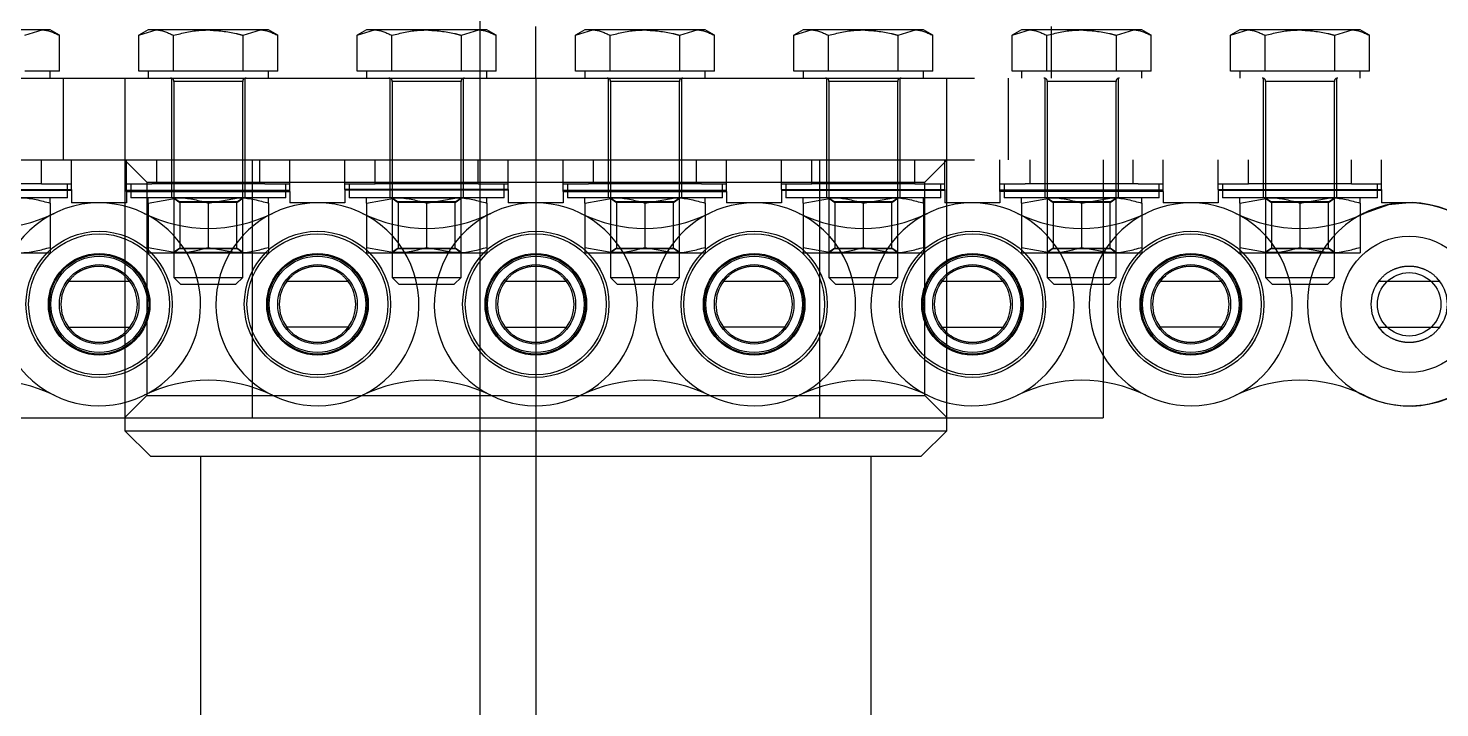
# Model space of a CAD drawing. Header units: metres. Extents: x 0 to 21025, y 0 to 14850.
# Drawn here: x 6207.6 to 6289.7, y 13232 to 13271.6 of the extents above; entities that cross this region are included whole.
import ezdxf

# ---------------------------------------------------------------- set-up
doc = ezdxf.new("R2010")
doc.units = ezdxf.units.M
doc.header["$LTSCALE"] = 25
doc.linetypes.add('CENTER2', pattern=[28.575, 19.05, -3.175, 3.175, -3.175])
doc.linetypes.add('HIDDEN2', pattern=[4.7625, 3.175, -1.5875])
doc.layers.add('SC1', color=7, linetype='CENTER2')
doc.layers.add('ST1', color=7, linetype='HIDDEN2')

msp = doc.modelspace()

# ---------------------------------------------------------------- linework, layer by layer
at = {"layer": 'SC1'}
msp.add_line((6233.892, 13167.984), (6233.892, 13489.484), dxfattribs=at)
at = {"layer": 'ST1'}
for p, q in [((6208.41, 13271.484), (6205.379, 13271.484)), ((6207.4, 13271.171), (6208.41, 13271.484)), ((6208.879, 13271.484), (6208.41, 13271.484)), ((6209.421, 13271.171), (6208.879, 13271.484)), ((6214.038, 13271.171), (6215.048, 13271.484)), ((6214.579, 13271.484), (6214.038, 13271.171)), ((6215.048, 13271.484), (6214.579, 13271.484)), ((6218.079, 13271.484), (6215.048, 13271.484)), ((6221.11, 13271.484), (6218.079, 13271.484)), ((6220.1, 13271.171), (6221.11, 13271.484)), ((6221.579, 13271.484), (6221.11, 13271.484)), ((6222.121, 13271.171), (6221.579, 13271.484)), ((6226.738, 13271.171), (6227.748, 13271.484)), ((6227.279, 13271.484), (6226.738, 13271.171)), ((6227.748, 13271.484), (6227.279, 13271.484)), ((6230.779, 13271.484), (6227.748, 13271.484)), ((6233.81, 13271.484), (6230.779, 13271.484)), ((6232.8, 13271.171), (6233.81, 13271.484)), ((6234.279, 13271.484), (6233.81, 13271.484)), ((6234.821, 13271.171), (6234.279, 13271.484)), ((6237.129, 13268.684), (6237.129, 13271.684)), ((6239.438, 13271.171), (6240.448, 13271.484)), ((6239.979, 13271.484), (6239.438, 13271.171)), ((6240.448, 13271.484), (6239.979, 13271.484)), ((6243.479, 13271.484), (6240.448, 13271.484)), ((6246.51, 13271.484), (6243.479, 13271.484)), ((6245.5, 13271.171), (6246.51, 13271.484)), ((6246.979, 13271.484), (6246.51, 13271.484)), ((6247.521, 13271.171), (6246.979, 13271.484)), ((6252.138, 13271.171), (6253.148, 13271.484)), ((6252.679, 13271.484), (6252.138, 13271.171)), ((6253.148, 13271.484), (6252.679, 13271.484)), ((6256.179, 13271.484), (6253.148, 13271.484)), ((6259.21, 13271.484), (6256.179, 13271.484)), ((6258.2, 13271.171), (6259.21, 13271.484)), ((6259.679, 13271.484), (6259.21, 13271.484)), ((6260.221, 13271.171), (6259.679, 13271.484)), ((6264.838, 13271.171), (6265.848, 13271.484)), ((6265.379, 13271.484), (6264.838, 13271.171)), ((6265.848, 13271.484), (6265.379, 13271.484)), ((6268.879, 13271.484), (6265.848, 13271.484)), ((6267.129, 13268.684), (6267.129, 13271.684)), ((6271.91, 13271.484), (6268.879, 13271.484)), ((6270.9, 13271.171), (6271.91, 13271.484)), ((6272.379, 13271.484), (6271.91, 13271.484)), ((6272.921, 13271.171), (6272.379, 13271.484)), ((6277.538, 13271.171), (6278.548, 13271.484)), ((6278.079, 13271.484), (6277.538, 13271.171)), ((6278.548, 13271.484), (6278.079, 13271.484)), ((6281.579, 13271.484), (6278.548, 13271.484)), ((6284.61, 13271.484), (6281.579, 13271.484)), ((6283.6, 13271.171), (6284.61, 13271.484)), ((6285.079, 13271.484), (6284.61, 13271.484)), ((6285.621, 13271.171), (6285.079, 13271.484)), ((6209.421, 13269.084), (6209.421, 13271.171)), ((6214.038, 13269.084), (6214.038, 13271.171)), ((6216.058, 13269.084), (6216.058, 13271.171)), ((6220.1, 13269.084), (6220.1, 13271.171)), ((6222.121, 13269.084), (6222.121, 13271.171)), ((6226.738, 13269.084), (6226.738, 13271.171)), ((6228.758, 13269.084), (6228.758, 13271.171)), ((6232.8, 13269.084), (6232.8, 13271.171)), ((6234.821, 13269.084), (6234.821, 13271.171)), ((6239.438, 13269.084), (6239.438, 13271.171)), ((6241.458, 13269.084), (6241.458, 13271.171)), ((6245.5, 13269.084), (6245.5, 13271.171)), ((6247.521, 13269.084), (6247.521, 13271.171)), ((6252.138, 13269.084), (6252.138, 13271.171)), ((6254.158, 13269.084), (6254.158, 13271.171)), ((6258.2, 13269.084), (6258.2, 13271.171)), ((6260.221, 13269.084), (6260.221, 13271.171)), ((6264.838, 13269.084), (6264.838, 13271.171)), ((6266.858, 13269.084), (6266.858, 13271.171)), ((6270.9, 13269.084), (6270.9, 13271.171)), ((6272.921, 13269.084), (6272.921, 13271.171)), ((6277.538, 13269.084), (6277.538, 13271.171)), ((6279.558, 13269.084), (6279.558, 13271.171)), ((6283.6, 13269.084), (6283.6, 13271.171)), ((6285.621, 13269.084), (6285.621, 13271.171)), ((6208.41, 13269.084), (6207.4, 13269.084)), ((6209.421, 13269.084), (6208.41, 13269.084)), ((6208.879, 13268.684), (6208.879, 13269.084)), ((6215.048, 13269.084), (6214.038, 13269.084)), ((6214.579, 13269.084), (6214.579, 13268.684)), ((6216.058, 13269.084), (6215.048, 13269.084)), ((6218.079, 13269.084), (6216.058, 13269.084)), ((6220.1, 13269.084), (6218.079, 13269.084)), ((6221.11, 13269.084), (6220.1, 13269.084)), ((6222.121, 13269.084), (6221.11, 13269.084)), ((6221.579, 13268.684), (6221.579, 13269.084)), ((6227.748, 13269.084), (6226.738, 13269.084)), ((6227.279, 13269.084), (6227.279, 13268.684)), ((6228.758, 13269.084), (6227.748, 13269.084)), ((6230.779, 13269.084), (6228.758, 13269.084)), ((6232.8, 13269.084), (6230.779, 13269.084)), ((6233.81, 13269.084), (6232.8, 13269.084)), ((6234.821, 13269.084), (6233.81, 13269.084)), ((6234.279, 13268.684), (6234.279, 13269.084)), ((6240.448, 13269.084), (6239.438, 13269.084)), ((6239.979, 13269.084), (6239.979, 13268.684)), ((6241.458, 13269.084), (6240.448, 13269.084)), ((6243.479, 13269.084), (6241.458, 13269.084)), ((6245.5, 13269.084), (6243.479, 13269.084)), ((6246.51, 13269.084), (6245.5, 13269.084)), ((6247.521, 13269.084), (6246.51, 13269.084)), ((6246.979, 13268.684), (6246.979, 13269.084)), ((6253.148, 13269.084), (6252.138, 13269.084)), ((6252.679, 13269.084), (6252.679, 13268.684)), ((6254.158, 13269.084), (6253.148, 13269.084)), ((6256.179, 13269.084), (6254.158, 13269.084)), ((6258.2, 13269.084), (6256.179, 13269.084)), ((6259.21, 13269.084), (6258.2, 13269.084)), ((6260.221, 13269.084), (6259.21, 13269.084)), ((6259.679, 13268.684), (6259.679, 13269.084)), ((6265.848, 13269.084), (6264.838, 13269.084)), ((6265.379, 13269.084), (6265.379, 13268.684)), ((6266.858, 13269.084), (6265.848, 13269.084)), ((6268.879, 13269.084), (6266.858, 13269.084)), ((6270.9, 13269.084), (6268.879, 13269.084)), ((6271.91, 13269.084), (6270.9, 13269.084)), ((6272.921, 13269.084), (6271.91, 13269.084)), ((6272.379, 13268.684), (6272.379, 13269.084)), ((6278.548, 13269.084), (6277.538, 13269.084)), ((6278.079, 13269.084), (6278.079, 13268.684)), ((6279.558, 13269.084), (6278.548, 13269.084)), ((6281.579, 13269.084), (6279.558, 13269.084)), ((6283.6, 13269.084), (6281.579, 13269.084)), ((6284.61, 13269.084), (6283.6, 13269.084)), ((6285.621, 13269.084), (6284.61, 13269.084)), ((6285.079, 13268.684), (6285.079, 13269.084)), ((6183.269, 13268.684), (6290.989, 13268.684)), ((6209.629, 13268.684), (6209.629, 13263.921)), ((6213.228, 13268.684), (6213.228, 13248.163)), ((6215.929, 13268.684), (6215.929, 13263.921)), ((6220.079, 13268.484), (6216.079, 13268.484)), ((6216.079, 13268.484), (6216.079, 13257.074)), ((6220.079, 13257.074), (6220.079, 13268.484)), ((6220.229, 13263.921), (6220.229, 13268.684)), ((6228.629, 13268.684), (6228.629, 13263.921)), ((6232.779, 13268.484), (6228.779, 13268.484)), ((6228.779, 13268.484), (6228.779, 13257.074)), ((6232.779, 13257.074), (6232.779, 13268.484)), ((6232.929, 13263.921), (6232.929, 13268.684)), ((6237.129, 13268.684), (6237.129, 13248.163)), ((6241.329, 13268.684), (6241.329, 13263.921)), ((6245.479, 13268.484), (6241.479, 13268.484)), ((6241.479, 13268.484), (6241.479, 13257.074)), ((6245.479, 13257.074), (6245.479, 13268.484)), ((6245.629, 13263.921), (6245.629, 13268.684)), ((6254.029, 13268.684), (6254.029, 13263.921)), ((6258.179, 13268.484), (6254.179, 13268.484)), ((6254.179, 13268.484), (6254.179, 13257.074)), ((6258.179, 13257.074), (6258.179, 13268.484)), ((6258.329, 13263.921), (6258.329, 13268.684)), ((6261.031, 13248.163), (6261.031, 13268.684)), ((6264.629, 13263.921), (6264.629, 13268.684)), ((6266.729, 13268.684), (6266.729, 13263.921)), ((6270.879, 13268.484), (6266.879, 13268.484)), ((6266.879, 13268.484), (6266.879, 13257.074)), ((6270.879, 13257.074), (6270.879, 13268.484)), ((6271.029, 13263.921), (6271.029, 13268.684)), ((6279.429, 13268.684), (6279.429, 13263.921)), ((6283.579, 13268.484), (6279.579, 13268.484)), ((6279.579, 13268.484), (6279.579, 13257.074)), ((6283.579, 13257.074), (6283.579, 13268.484)), ((6283.729, 13263.921), (6283.729, 13268.684)), ((6183.269, 13263.921), (6290.989, 13263.921)), ((6208.379, 13262.521), (6208.379, 13263.921)), ((6210.129, 13262.521), (6210.129, 13263.921)), ((6213.203, 13263.921), (6214.504, 13262.62)), ((6213.329, 13262.521), (6213.329, 13263.921)), ((6215.079, 13262.521), (6215.079, 13263.921)), ((6215.929, 13263.921), (6215.929, 13262.521)), ((6220.229, 13262.521), (6220.229, 13263.921)), ((6220.631, 13263.921), (6220.631, 13248.921)), ((6221.079, 13262.521), (6221.079, 13263.921)), ((6222.829, 13262.521), (6222.829, 13263.921)), ((6226.029, 13262.521), (6226.029, 13263.921)), ((6227.779, 13262.521), (6227.779, 13263.921)), ((6228.629, 13263.921), (6228.629, 13262.521)), ((6232.929, 13262.521), (6232.929, 13263.921)), ((6233.779, 13262.521), (6233.779, 13263.921)), ((6235.529, 13262.521), (6235.529, 13263.921)), ((6238.729, 13262.521), (6238.729, 13263.921)), ((6240.479, 13262.521), (6240.479, 13263.921)), ((6241.329, 13263.921), (6241.329, 13262.521)), ((6245.629, 13262.521), (6245.629, 13263.921)), ((6246.479, 13262.521), (6246.479, 13263.921)), ((6248.229, 13262.521), (6248.229, 13263.921)), ((6251.429, 13262.521), (6251.429, 13263.921)), ((6253.179, 13262.521), (6253.179, 13263.921)), ((6253.627, 13263.921), (6253.627, 13248.921)), ((6254.029, 13263.921), (6254.029, 13262.521)), ((6258.329, 13262.521), (6258.329, 13263.921)), ((6259.179, 13262.521), (6259.179, 13263.921)), ((6259.754, 13262.62), (6261.056, 13263.921)), ((6260.929, 13262.521), (6260.929, 13263.921)), ((6264.129, 13262.521), (6264.129, 13263.921)), ((6265.879, 13262.521), (6265.879, 13263.921)), ((6266.729, 13263.921), (6266.729, 13262.521)), ((6270.125, 13263.921), (6270.125, 13248.921)), ((6271.029, 13262.521), (6271.029, 13263.921)), ((6271.879, 13262.521), (6271.879, 13263.921)), ((6273.629, 13262.521), (6273.629, 13263.921)), ((6276.829, 13262.521), (6276.829, 13263.921)), ((6278.579, 13262.521), (6278.579, 13263.921)), ((6279.429, 13263.921), (6279.429, 13262.521)), ((6283.729, 13262.521), (6283.729, 13263.921)), ((6284.579, 13262.521), (6284.579, 13263.921)), ((6286.329, 13262.521), (6286.329, 13263.921)), ((6208.379, 13262.521), (6202.379, 13262.521)), ((6208.379, 13262.521), (6210.129, 13262.521)), ((6209.879, 13261.721), (6209.879, 13262.521)), ((6210.129, 13262.209), (6210.129, 13262.521)), ((6213.329, 13262.521), (6214.795, 13262.521)), ((6213.329, 13262.084), (6213.329, 13262.521)), ((6213.579, 13262.521), (6213.579, 13261.721)), ((6214.504, 13262.62), (6259.754, 13262.62)), ((6214.504, 13262.62), (6214.504, 13250.223)), ((6221.363, 13262.521), (6214.795, 13262.521)), ((6215.929, 13262.521), (6215.929, 13261.721)), ((6220.229, 13261.721), (6220.229, 13262.521)), ((6221.363, 13262.521), (6222.829, 13262.521)), ((6222.579, 13261.721), (6222.579, 13262.521)), ((6222.829, 13262.084), (6222.829, 13262.521)), ((6226.029, 13262.521), (6227.779, 13262.521)), ((6226.029, 13262.209), (6226.029, 13262.521)), ((6226.279, 13262.521), (6226.279, 13261.721)), ((6233.779, 13262.521), (6227.779, 13262.521)), ((6228.629, 13262.521), (6228.629, 13261.721)), ((6232.929, 13261.721), (6232.929, 13262.521)), ((6233.779, 13262.521), (6235.529, 13262.521)), ((6235.279, 13261.721), (6235.279, 13262.521)), ((6235.529, 13262.209), (6235.529, 13262.521)), ((6238.729, 13262.521), (6240.195, 13262.521)), ((6238.729, 13262.084), (6238.729, 13262.521)), ((6238.979, 13262.521), (6238.979, 13261.721)), ((6246.763, 13262.521), (6240.195, 13262.521)), ((6241.329, 13262.521), (6241.329, 13261.721)), ((6245.629, 13261.721), (6245.629, 13262.521)), ((6246.763, 13262.521), (6248.229, 13262.521)), ((6247.979, 13261.721), (6247.979, 13262.521)), ((6248.229, 13262.084), (6248.229, 13262.521)), ((6251.429, 13262.521), (6253.179, 13262.521)), ((6251.429, 13262.209), (6251.429, 13262.521)), ((6251.679, 13262.521), (6251.679, 13261.721)), ((6259.179, 13262.521), (6253.179, 13262.521)), ((6254.029, 13262.521), (6254.029, 13261.721)), ((6258.329, 13261.721), (6258.329, 13262.521)), ((6259.179, 13262.521), (6260.929, 13262.521)), ((6259.754, 13250.223), (6259.754, 13262.62)), ((6260.679, 13261.721), (6260.679, 13262.521)), ((6260.929, 13262.209), (6260.929, 13262.521)), ((6264.129, 13262.521), (6265.595, 13262.521)), ((6264.129, 13262.084), (6264.129, 13262.521)), ((6264.379, 13262.521), (6264.379, 13261.721)), ((6272.163, 13262.521), (6265.595, 13262.521)), ((6266.729, 13262.521), (6266.729, 13261.721)), ((6271.029, 13261.721), (6271.029, 13262.521)), ((6272.163, 13262.521), (6273.629, 13262.521)), ((6273.379, 13261.721), (6273.379, 13262.521)), ((6273.629, 13262.084), (6273.629, 13262.521)), ((6276.829, 13262.521), (6278.579, 13262.521)), ((6276.829, 13262.209), (6276.829, 13262.521)), ((6277.079, 13262.521), (6277.079, 13261.721)), ((6284.579, 13262.521), (6278.579, 13262.521)), ((6279.429, 13262.521), (6279.429, 13261.721)), ((6283.729, 13261.721), (6283.729, 13262.521)), ((6284.579, 13262.521), (6286.329, 13262.521)), ((6286.079, 13261.721), (6286.079, 13262.521)), ((6286.329, 13262.209), (6286.329, 13262.521)), ((6200.629, 13262.209), (6210.129, 13262.209)), ((6200.629, 13262.171), (6210.129, 13262.171)), ((6209.879, 13261.721), (6200.879, 13261.721)), ((6210.129, 13262.209), (6210.129, 13261.426)), ((6213.329, 13262.171), (6222.829, 13262.171)), ((6213.329, 13262.084), (6222.829, 13262.084)), ((6213.329, 13262.084), (6213.329, 13261.426)), ((6222.579, 13261.721), (6213.579, 13261.721)), ((6214.579, 13261.409), (6216.329, 13261.721)), ((6216.079, 13261.721), (6216.079, 13261.696)), ((6216.079, 13261.721), (6216.429, 13261.476)), ((6220.079, 13261.696), (6216.079, 13261.696)), ((6216.079, 13261.696), (6216.429, 13261.451)), ((6218.079, 13261.409), (6219.829, 13261.721)), ((6219.729, 13261.476), (6220.079, 13261.721)), ((6219.729, 13261.451), (6220.079, 13261.696)), ((6220.079, 13261.696), (6220.079, 13261.721)), ((6222.829, 13262.084), (6222.829, 13261.426)), ((6235.529, 13262.209), (6226.029, 13262.209)), ((6226.029, 13262.209), (6226.029, 13261.426)), ((6235.529, 13262.171), (6226.029, 13262.171)), ((6235.279, 13261.721), (6226.279, 13261.721)), ((6227.279, 13261.409), (6229.029, 13261.721)), ((6228.779, 13261.721), (6228.779, 13261.696)), ((6228.779, 13261.721), (6229.129, 13261.476)), ((6232.779, 13261.696), (6228.779, 13261.696)), ((6228.779, 13261.696), (6229.129, 13261.451)), ((6230.779, 13261.409), (6232.529, 13261.721)), ((6232.429, 13261.476), (6232.779, 13261.721)), ((6232.429, 13261.451), (6232.779, 13261.696)), ((6232.779, 13261.696), (6232.779, 13261.721)), ((6235.529, 13262.209), (6235.529, 13261.426)), ((6238.729, 13262.171), (6248.229, 13262.171)), ((6238.729, 13262.084), (6248.229, 13262.084)), ((6238.729, 13262.084), (6238.729, 13261.426)), ((6247.979, 13261.721), (6238.979, 13261.721)), ((6239.979, 13261.409), (6241.729, 13261.721)), ((6241.479, 13261.721), (6241.479, 13261.696)), ((6241.479, 13261.721), (6241.829, 13261.476)), ((6245.479, 13261.696), (6241.479, 13261.696)), ((6241.479, 13261.696), (6241.829, 13261.451)), ((6243.479, 13261.409), (6245.229, 13261.721)), ((6245.129, 13261.476), (6245.479, 13261.721)), ((6245.129, 13261.451), (6245.479, 13261.696)), ((6245.479, 13261.696), (6245.479, 13261.721)), ((6248.229, 13262.084), (6248.229, 13261.426)), ((6251.429, 13262.209), (6260.929, 13262.209)), ((6251.429, 13262.209), (6251.429, 13261.426)), ((6251.429, 13262.171), (6260.929, 13262.171)), ((6260.679, 13261.721), (6251.679, 13261.721)), ((6252.679, 13261.409), (6254.429, 13261.721)), ((6254.179, 13261.721), (6254.179, 13261.696)), ((6254.179, 13261.721), (6254.529, 13261.476)), ((6258.179, 13261.696), (6254.179, 13261.696)), ((6254.179, 13261.696), (6254.529, 13261.451)), ((6256.179, 13261.409), (6257.929, 13261.721)), ((6257.829, 13261.476), (6258.179, 13261.721)), ((6257.829, 13261.451), (6258.179, 13261.696)), ((6258.179, 13261.696), (6258.179, 13261.721)), ((6260.929, 13262.209), (6260.929, 13261.426)), ((6273.629, 13262.171), (6264.129, 13262.171)), ((6273.629, 13262.084), (6264.129, 13262.084)), ((6264.129, 13262.084), (6264.129, 13261.426)), ((6273.379, 13261.721), (6264.379, 13261.721)), ((6265.379, 13261.409), (6267.129, 13261.721)), ((6266.879, 13261.721), (6266.879, 13261.696)), ((6266.879, 13261.721), (6267.229, 13261.476)), ((6270.879, 13261.696), (6266.879, 13261.696)), ((6266.879, 13261.696), (6267.229, 13261.451)), ((6268.879, 13261.409), (6270.629, 13261.721)), ((6270.529, 13261.476), (6270.879, 13261.721)), ((6270.529, 13261.451), (6270.879, 13261.696)), ((6270.879, 13261.696), (6270.879, 13261.721)), ((6273.629, 13262.084), (6273.629, 13261.426)), ((6276.829, 13262.209), (6286.329, 13262.209)), ((6276.829, 13262.209), (6276.829, 13261.426)), ((6276.829, 13262.171), (6286.329, 13262.171)), ((6286.079, 13261.721), (6277.079, 13261.721)), ((6278.079, 13261.409), (6279.829, 13261.721)), ((6279.579, 13261.721), (6279.579, 13261.696)), ((6279.579, 13261.721), (6279.929, 13261.476)), ((6283.579, 13261.696), (6279.579, 13261.696)), ((6279.579, 13261.696), (6279.929, 13261.451)), ((6281.579, 13261.409), (6283.329, 13261.721)), ((6283.229, 13261.476), (6283.579, 13261.721)), ((6283.229, 13261.451), (6283.579, 13261.696)), ((6283.579, 13261.696), (6283.579, 13261.721)), ((6286.329, 13262.209), (6286.329, 13261.426)), ((6208.879, 13261.409), (6208.879, 13258.834)), ((6211.729, 13261.426), (6210.129, 13261.426)), ((6213.329, 13261.426), (6211.729, 13261.426)), ((6214.579, 13261.409), (6214.579, 13258.834)), ((6219.729, 13261.476), (6216.429, 13261.476)), ((6216.429, 13261.476), (6216.429, 13261.451)), ((6219.729, 13261.451), (6216.429, 13261.451)), ((6216.429, 13261.451), (6216.429, 13258.766)), ((6218.079, 13261.409), (6218.079, 13258.834)), ((6219.729, 13261.451), (6219.729, 13261.476)), ((6219.729, 13258.766), (6219.729, 13261.451)), ((6221.579, 13261.409), (6221.579, 13258.834)), ((6224.429, 13261.426), (6222.829, 13261.426)), ((6226.029, 13261.426), (6224.429, 13261.426)), ((6227.279, 13261.409), (6227.279, 13258.834)), ((6232.429, 13261.476), (6229.129, 13261.476)), ((6229.129, 13261.476), (6229.129, 13261.451)), ((6232.429, 13261.451), (6229.129, 13261.451)), ((6229.129, 13261.451), (6229.129, 13258.766)), ((6230.779, 13261.409), (6230.779, 13258.834)), ((6232.429, 13261.451), (6232.429, 13261.476)), ((6232.429, 13258.766), (6232.429, 13261.451)), ((6234.279, 13261.409), (6234.279, 13258.834)), ((6237.129, 13261.426), (6235.529, 13261.426)), ((6238.729, 13261.426), (6237.129, 13261.426)), ((6239.979, 13261.409), (6239.979, 13258.834)), ((6245.129, 13261.476), (6241.829, 13261.476)), ((6241.829, 13261.476), (6241.829, 13261.451)), ((6245.129, 13261.451), (6241.829, 13261.451)), ((6241.829, 13261.451), (6241.829, 13258.766)), ((6243.479, 13261.409), (6243.479, 13258.834)), ((6245.129, 13261.451), (6245.129, 13261.476)), ((6245.129, 13258.766), (6245.129, 13261.451)), ((6246.979, 13261.409), (6246.979, 13258.834)), ((6249.829, 13261.426), (6248.229, 13261.426)), ((6251.429, 13261.426), (6249.829, 13261.426)), ((6252.679, 13261.409), (6252.679, 13258.834)), ((6257.829, 13261.476), (6254.529, 13261.476)), ((6254.529, 13261.476), (6254.529, 13261.451)), ((6257.829, 13261.451), (6254.529, 13261.451)), ((6254.529, 13261.451), (6254.529, 13258.766)), ((6256.179, 13261.409), (6256.179, 13258.834)), ((6257.829, 13261.451), (6257.829, 13261.476)), ((6257.829, 13258.766), (6257.829, 13261.451)), ((6259.679, 13261.409), (6259.679, 13258.834)), ((6262.529, 13261.426), (6260.929, 13261.426)), ((6264.129, 13261.426), (6262.529, 13261.426)), ((6265.379, 13261.409), (6265.379, 13258.834)), ((6270.529, 13261.476), (6267.229, 13261.476)), ((6267.229, 13261.476), (6267.229, 13261.451)), ((6270.529, 13261.451), (6267.229, 13261.451)), ((6267.229, 13261.451), (6267.229, 13258.766)), ((6268.879, 13261.409), (6268.879, 13258.834)), ((6270.529, 13261.451), (6270.529, 13261.476)), ((6270.529, 13258.766), (6270.529, 13261.451)), ((6272.379, 13261.409), (6272.379, 13258.834)), ((6275.229, 13261.426), (6273.629, 13261.426)), ((6276.829, 13261.426), (6275.229, 13261.426)), ((6278.079, 13261.409), (6278.079, 13258.834)), ((6283.229, 13261.476), (6279.929, 13261.476)), ((6279.929, 13261.476), (6279.929, 13261.451)), ((6283.229, 13261.451), (6279.929, 13261.451)), ((6279.929, 13261.451), (6279.929, 13258.766)), ((6281.579, 13261.409), (6281.579, 13258.834)), ((6283.229, 13261.451), (6283.229, 13261.476)), ((6283.229, 13258.766), (6283.229, 13261.451)), ((6285.079, 13261.409), (6285.079, 13258.834)), ((6287.929, 13261.426), (6286.329, 13261.426)), ((6207.129, 13258.521), (6208.879, 13258.521)), ((6214.579, 13258.834), (6216.329, 13258.521)), ((6214.579, 13258.521), (6216.329, 13258.521)), ((6216.429, 13258.792), (6216.079, 13258.547)), ((6216.429, 13258.766), (6216.079, 13258.521)), ((6216.079, 13258.547), (6220.079, 13258.547)), ((6216.329, 13258.521), (6219.829, 13258.521)), ((6216.429, 13258.792), (6219.729, 13258.792)), ((6216.429, 13258.766), (6219.729, 13258.766)), ((6218.079, 13258.834), (6219.829, 13258.521)), ((6220.079, 13258.547), (6219.729, 13258.792)), ((6220.079, 13258.521), (6219.729, 13258.766)), ((6219.829, 13258.521), (6221.579, 13258.521)), ((6227.279, 13258.834), (6229.029, 13258.521)), ((6227.279, 13258.521), (6229.029, 13258.521)), ((6229.129, 13258.792), (6228.779, 13258.547)), ((6229.129, 13258.766), (6228.779, 13258.521)), ((6228.779, 13258.547), (6232.779, 13258.547)), ((6229.029, 13258.521), (6232.529, 13258.521)), ((6229.129, 13258.792), (6232.429, 13258.792)), ((6229.129, 13258.766), (6232.429, 13258.766)), ((6230.779, 13258.834), (6232.529, 13258.521)), ((6232.779, 13258.547), (6232.429, 13258.792)), ((6232.779, 13258.521), (6232.429, 13258.766)), ((6232.529, 13258.521), (6234.279, 13258.521)), ((6239.979, 13258.834), (6241.729, 13258.521)), ((6239.979, 13258.521), (6241.729, 13258.521)), ((6241.829, 13258.792), (6241.479, 13258.547)), ((6241.829, 13258.766), (6241.479, 13258.521)), ((6241.479, 13258.547), (6245.479, 13258.547)), ((6241.729, 13258.521), (6245.229, 13258.521)), ((6241.829, 13258.792), (6245.129, 13258.792)), ((6241.829, 13258.766), (6245.129, 13258.766)), ((6243.479, 13258.834), (6245.229, 13258.521)), ((6245.479, 13258.547), (6245.129, 13258.792)), ((6245.479, 13258.521), (6245.129, 13258.766)), ((6245.229, 13258.521), (6246.979, 13258.521)), ((6252.679, 13258.834), (6254.429, 13258.521)), ((6252.679, 13258.521), (6254.429, 13258.521)), ((6254.529, 13258.792), (6254.179, 13258.547)), ((6254.529, 13258.766), (6254.179, 13258.521)), ((6254.179, 13258.547), (6258.179, 13258.547)), ((6254.429, 13258.521), (6257.929, 13258.521)), ((6254.529, 13258.792), (6257.829, 13258.792)), ((6254.529, 13258.766), (6257.829, 13258.766)), ((6256.179, 13258.834), (6257.929, 13258.521)), ((6258.179, 13258.547), (6257.829, 13258.792)), ((6258.179, 13258.521), (6257.829, 13258.766)), ((6257.929, 13258.521), (6259.679, 13258.521)), ((6265.379, 13258.834), (6267.129, 13258.521)), ((6265.379, 13258.521), (6267.129, 13258.521)), ((6267.229, 13258.792), (6266.879, 13258.547)), ((6267.229, 13258.766), (6266.879, 13258.521)), ((6266.879, 13258.547), (6270.879, 13258.547)), ((6267.129, 13258.521), (6270.629, 13258.521)), ((6267.229, 13258.792), (6270.529, 13258.792)), ((6267.229, 13258.766), (6270.529, 13258.766)), ((6268.879, 13258.834), (6270.629, 13258.521)), ((6270.879, 13258.547), (6270.529, 13258.792)), ((6270.879, 13258.521), (6270.529, 13258.766)), ((6270.629, 13258.521), (6272.379, 13258.521)), ((6278.079, 13258.834), (6279.829, 13258.521)), ((6278.079, 13258.521), (6279.829, 13258.521)), ((6279.929, 13258.792), (6279.579, 13258.547)), ((6279.929, 13258.766), (6279.579, 13258.521)), ((6279.579, 13258.547), (6283.579, 13258.547)), ((6279.829, 13258.521), (6283.329, 13258.521)), ((6279.929, 13258.792), (6283.229, 13258.792)), ((6279.929, 13258.766), (6283.229, 13258.766)), ((6281.579, 13258.834), (6283.329, 13258.521)), ((6283.579, 13258.547), (6283.229, 13258.792)), ((6283.579, 13258.521), (6283.229, 13258.766)), ((6283.329, 13258.521), (6285.079, 13258.521)), ((6210.039, 13256.968), (6209.949, 13256.856)), ((6213.509, 13256.856), (6209.949, 13256.856)), ((6213.509, 13256.856), (6213.336, 13257.061)), ((6216.079, 13257.074), (6220.079, 13257.074)), ((6216.079, 13257.074), (6216.469, 13256.684)), ((6219.689, 13256.684), (6220.079, 13257.074)), ((6226.209, 13256.856), (6222.649, 13256.856)), ((6228.779, 13257.074), (6232.779, 13257.074)), ((6228.779, 13257.074), (6229.169, 13256.684)), ((6232.389, 13256.684), (6232.779, 13257.074)), ((6235.439, 13256.968), (6235.349, 13256.856)), ((6238.909, 13256.856), (6235.349, 13256.856)), ((6238.909, 13256.856), (6238.736, 13257.061)), ((6241.479, 13257.074), (6245.479, 13257.074)), ((6241.479, 13257.074), (6241.869, 13256.684)), ((6245.089, 13256.684), (6245.479, 13257.074)), ((6251.609, 13256.856), (6248.049, 13256.856)), ((6254.179, 13257.074), (6258.179, 13257.074)), ((6254.179, 13257.074), (6254.569, 13256.684)), ((6257.789, 13256.684), (6258.179, 13257.074)), ((6260.839, 13256.968), (6260.749, 13256.856)), ((6264.309, 13256.856), (6260.749, 13256.856)), ((6264.309, 13256.856), (6264.136, 13257.061)), ((6266.879, 13257.074), (6270.879, 13257.074)), ((6266.879, 13257.074), (6267.269, 13256.684)), ((6270.489, 13256.684), (6270.879, 13257.074)), ((6277.009, 13256.856), (6273.449, 13256.856)), ((6279.579, 13257.074), (6283.579, 13257.074)), ((6279.579, 13257.074), (6279.969, 13256.684)), ((6283.189, 13256.684), (6283.579, 13257.074)), ((6286.239, 13256.968), (6286.149, 13256.856)), ((6289.709, 13256.856), (6286.149, 13256.856)), ((6289.709, 13256.856), (6289.536, 13257.061)), ((6216.469, 13256.684), (6219.689, 13256.684)), ((6229.169, 13256.684), (6232.389, 13256.684)), ((6241.869, 13256.684), (6245.089, 13256.684)), ((6254.569, 13256.684), (6257.789, 13256.684)), ((6267.269, 13256.684), (6270.489, 13256.684)), ((6279.969, 13256.684), (6283.189, 13256.684)), ((6209.949, 13254.186), (6213.509, 13254.186)), ((6226.209, 13254.186), (6222.649, 13254.186)), ((6222.739, 13254.074), (6222.649, 13254.186)), ((6226.209, 13254.186), (6226.036, 13253.982)), ((6235.349, 13254.186), (6238.909, 13254.186)), ((6251.609, 13254.186), (6248.049, 13254.186)), ((6248.139, 13254.074), (6248.049, 13254.186)), ((6251.609, 13254.186), (6251.436, 13253.982)), ((6260.749, 13254.186), (6264.309, 13254.186)), ((6277.009, 13254.186), (6273.449, 13254.186)), ((6273.539, 13254.074), (6273.449, 13254.186)), ((6277.009, 13254.186), (6276.836, 13253.982)), ((6286.149, 13254.186), (6289.709, 13254.186)), ((6214.504, 13250.223), (6213.203, 13248.921)), ((6214.504, 13250.223), (6259.754, 13250.223)), ((6261.056, 13248.921), (6259.754, 13250.223)), ((6204.134, 13248.921), (6220.631, 13248.921)), ((6220.631, 13248.921), (6253.627, 13248.921)), ((6253.627, 13248.921), (6270.125, 13248.921)), ((6213.228, 13248.163), (6237.129, 13248.163)), ((6213.228, 13248.163), (6214.707, 13246.684)), ((6237.129, 13248.163), (6237.129, 13246.684)), ((6237.129, 13248.163), (6261.031, 13248.163)), ((6259.552, 13246.684), (6261.031, 13248.163)), ((6214.707, 13246.684), (6237.129, 13246.684)), ((6217.629, 13246.684), (6217.629, 13183.984)), ((6237.129, 13246.684), (6259.552, 13246.684)), ((6237.129, 13246.684), (6237.129, 13183.984)), ((6256.629, 13183.984), (6256.629, 13246.684))]:
    msp.add_line(p, q, dxfattribs=at)
at = {"layer": 'ST1', "flags": 128}
for points in [[(6287.929, 13261.426), (6286.72, 13261.301), (6285.307, 13260.812)], [(6222.649, 13256.856), (6222.856, 13257.095), (6222.966, 13257.197)], [(6248.049, 13256.856), (6248.256, 13257.095), (6248.366, 13257.197)], [(6273.449, 13256.856), (6273.656, 13257.095), (6273.766, 13257.197)], [(6209.949, 13254.186), (6210.156, 13253.948), (6210.266, 13253.845)], [(6235.349, 13254.186), (6235.556, 13253.948), (6235.666, 13253.845)], [(6260.749, 13254.186), (6260.956, 13253.948), (6261.066, 13253.845)], [(6286.149, 13254.186), (6286.356, 13253.948), (6286.466, 13253.845)]]:
    msp.add_lwpolyline(points, dxfattribs=at)
at = {"layer": 'ST1'}
for centre, radius in [((6211.729, 13255.521), 4.255), ((6211.729, 13255.521), 4.1), ((6211.729, 13255.521), 4.1), ((6211.729, 13255.521), 4.1), ((6211.729, 13255.521), 4.1), ((6224.429, 13255.521), 4.255), ((6224.429, 13255.521), 4.1), ((6224.429, 13255.521), 4.1), ((6224.429, 13255.521), 4.1), ((6224.429, 13255.521), 4.1), ((6237.129, 13255.521), 4.255), ((6237.129, 13255.521), 4.1), ((6237.129, 13255.521), 4.1), ((6237.129, 13255.521), 4.1), ((6237.129, 13255.521), 4.1), ((6249.829, 13255.521), 4.255), ((6249.829, 13255.521), 4.1), ((6249.829, 13255.521), 4.1), ((6249.829, 13255.521), 4.1), ((6249.829, 13255.521), 4.1), ((6262.529, 13255.521), 4.255), ((6262.529, 13255.521), 4.1), ((6262.529, 13255.521), 4.1), ((6262.529, 13255.521), 4.1), ((6262.529, 13255.521), 4.1), ((6275.229, 13255.521), 4.255), ((6275.229, 13255.521), 4.1), ((6275.229, 13255.521), 4.1), ((6275.229, 13255.521), 4.1), ((6275.229, 13255.521), 4.1), ((6287.929, 13255.521), 3.96), ((6211.729, 13255.521), 2.955), ((6211.729, 13255.521), 2.892), ((6224.429, 13255.521), 2.955), ((6224.429, 13255.521), 2.892), ((6237.129, 13255.521), 2.955), ((6237.129, 13255.521), 2.893), ((6249.829, 13255.521), 2.955), ((6249.829, 13255.521), 2.892), ((6262.529, 13255.521), 2.955), ((6262.529, 13255.521), 2.892), ((6275.229, 13255.521), 2.955), ((6275.229, 13255.521), 2.893), ((6211.729, 13255.521), 2.803), ((6211.729, 13255.521), 2.314), ((6224.429, 13255.521), 2.803), ((6224.429, 13255.521), 2.314), ((6237.129, 13255.521), 2.804), ((6237.129, 13255.521), 2.314), ((6249.829, 13255.521), 2.804), ((6249.829, 13255.521), 2.314), ((6262.529, 13255.521), 2.803), ((6262.529, 13255.521), 2.314), ((6275.229, 13255.521), 2.804), ((6275.229, 13255.521), 2.314), ((6287.929, 13255.521), 1.845)]:
    msp.add_circle(centre, radius, dxfattribs=at)
for centre, radius, start, end in [((6215.879, 13268.484), 0.2, 0, 90), ((6220.279, 13268.484), 0.2, 90, 180), ((6228.579, 13268.484), 0.2, 0, 90), ((6232.979, 13268.484), 0.2, 90, 180), ((6241.279, 13268.484), 0.2, 0, 90), ((6245.679, 13268.484), 0.2, 90, 180), ((6253.979, 13268.484), 0.2, 0, 90), ((6258.379, 13268.484), 0.2, 90, 180), ((6266.679, 13268.484), 0.2, 0, 90), ((6271.079, 13268.484), 0.2, 90, 180), ((6279.379, 13268.484), 0.2, 0, 90), ((6283.779, 13268.484), 0.2, 90, 180), ((6205.379, 13268.336), 8.397, 243.64084, 296.35916), ((6211.729, 13255.521), 5.905, 90, 243.64084), ((6211.729, 13255.521), 5.905, 243.64084, 90), ((6218.079, 13268.336), 8.397, 243.64084, 296.35916), ((6224.429, 13255.521), 5.905, 90, 296.35916), ((6224.429, 13255.521), 5.905, 296.35916, 90), ((6230.779, 13268.336), 8.397, 243.64084, 296.35916), ((6237.129, 13255.521), 5.905, 90, 243.64084), ((6237.129, 13255.521), 5.905, 243.64084, 90), ((6243.479, 13268.336), 8.397, 243.64084, 296.35916), ((6249.829, 13255.521), 5.905, 90, 296.35916), ((6249.829, 13255.521), 5.905, 296.35916, 90), ((6256.179, 13268.336), 8.397, 243.64084, 296.35916), ((6262.529, 13255.521), 5.905, 90, 243.64084), ((6262.529, 13255.521), 5.905, 243.64084, 90), ((6268.879, 13268.336), 8.397, 243.64084, 296.35916), ((6275.229, 13255.521), 5.905, 90, 296.35916), ((6275.229, 13255.521), 5.905, 296.35916, 90), ((6281.579, 13268.336), 8.397, 243.64084, 296.35916), ((6287.929, 13255.521), 5.92, 57.56669, 302.43331), ((6287.929, 13255.521), 5.905, 243.64084, 90), ((6211.729, 13255.521), 2.225, 143.1301, 216.8699), ((6211.729, 13255.521), 2.225, 323.1301, 36.8699), ((6224.429, 13255.521), 2.225, 143.1301, 216.8699), ((6224.429, 13255.521), 2.225, 323.1301, 36.8699), ((6237.129, 13255.521), 2.225, 143.1301, 216.8699), ((6237.129, 13255.521), 2.225, 323.1301, 36.8699), ((6249.829, 13255.521), 2.225, 143.1301, 216.8699), ((6249.829, 13255.521), 2.225, 323.1301, 36.8699), ((6262.529, 13255.521), 2.225, 143.1301, 216.8699), ((6262.529, 13255.521), 2.225, 323.1301, 36.8699), ((6275.229, 13255.521), 2.225, 143.1301, 216.8699), ((6275.229, 13255.521), 2.225, 323.1301, 36.8699), ((6287.929, 13255.521), 2.225, 143.1301, 216.8699), ((6287.929, 13255.521), 2.225, 323.1301, 36.8699), ((6205.379, 13242.706), 8.397, 63.64084, 116.35916), ((6218.079, 13242.706), 8.397, 63.64084, 116.35916), ((6230.779, 13242.706), 8.397, 63.64084, 116.35916), ((6243.479, 13242.706), 8.397, 63.64084, 116.35916), ((6256.179, 13242.706), 8.397, 63.64084, 116.35916), ((6268.879, 13242.706), 8.397, 63.64084, 116.35916), ((6281.579, 13242.706), 8.397, 63.64084, 116.35916)]:
    msp.add_arc(centre, radius, start, end, dxfattribs=at)
for points, knots in [([(6208.41, 13271.484), (6208.434, 13271.483), (6208.775, 13271.479), (6209.11, 13271.319), (6209.421, 13271.171)], [0, 0, 0, 0, 0.070174, 1, 1, 1, 1]), ([(6215.048, 13271.484), (6215.072, 13271.483), (6215.413, 13271.479), (6215.748, 13271.319), (6216.058, 13271.171)], [0, 0, 0, 0, 0.070174, 1, 1, 1, 1]), ([(6216.058, 13271.171), (6216.577, 13271.3), (6217.244, 13271.466), (6217.927, 13271.481), (6218.079, 13271.484)], [0, 0, 0, 0, 0.778131, 1, 1, 1, 1]), ([(6218.079, 13271.484), (6218.628, 13271.443), (6219.312, 13271.392), (6219.969, 13271.208), (6220.1, 13271.171)], [0, 0, 0, 0, 0.801725, 1, 1, 1, 1]), ([(6221.11, 13271.484), (6221.134, 13271.483), (6221.475, 13271.479), (6221.81, 13271.319), (6222.121, 13271.171)], [0, 0, 0, 0, 0.070174, 1, 1, 1, 1]), ([(6227.748, 13271.484), (6227.772, 13271.483), (6228.113, 13271.479), (6228.448, 13271.319), (6228.758, 13271.171)], [0, 0, 0, 0, 0.070174, 1, 1, 1, 1]), ([(6228.758, 13271.171), (6229.277, 13271.3), (6229.944, 13271.466), (6230.627, 13271.481), (6230.779, 13271.484)], [0, 0, 0, 0, 0.778131, 1, 1, 1, 1]), ([(6230.779, 13271.484), (6231.328, 13271.443), (6232.012, 13271.392), (6232.669, 13271.208), (6232.8, 13271.171)], [0, 0, 0, 0, 0.801725, 1, 1, 1, 1]), ([(6233.81, 13271.484), (6233.834, 13271.483), (6234.175, 13271.479), (6234.51, 13271.319), (6234.821, 13271.171)], [0, 0, 0, 0, 0.070174, 1, 1, 1, 1]), ([(6240.448, 13271.484), (6240.472, 13271.483), (6240.813, 13271.479), (6241.148, 13271.319), (6241.458, 13271.171)], [0, 0, 0, 0, 0.070174, 1, 1, 1, 1]), ([(6241.458, 13271.171), (6241.977, 13271.3), (6242.644, 13271.466), (6243.327, 13271.481), (6243.479, 13271.484)], [0, 0, 0, 0, 0.778131, 1, 1, 1, 1]), ([(6243.479, 13271.484), (6244.028, 13271.443), (6244.712, 13271.392), (6245.369, 13271.208), (6245.5, 13271.171)], [0, 0, 0, 0, 0.801725, 1, 1, 1, 1]), ([(6246.51, 13271.484), (6246.534, 13271.483), (6246.875, 13271.479), (6247.21, 13271.319), (6247.521, 13271.171)], [0, 0, 0, 0, 0.070174, 1, 1, 1, 1]), ([(6253.148, 13271.484), (6253.172, 13271.483), (6253.513, 13271.479), (6253.848, 13271.319), (6254.158, 13271.171)], [0, 0, 0, 0, 0.070174, 1, 1, 1, 1]), ([(6254.158, 13271.171), (6254.677, 13271.3), (6255.344, 13271.466), (6256.027, 13271.481), (6256.179, 13271.484)], [0, 0, 0, 0, 0.778131, 1, 1, 1, 1]), ([(6256.179, 13271.484), (6256.728, 13271.443), (6257.412, 13271.392), (6258.069, 13271.208), (6258.2, 13271.171)], [0, 0, 0, 0, 0.801725, 1, 1, 1, 1]), ([(6259.21, 13271.484), (6259.234, 13271.483), (6259.575, 13271.479), (6259.91, 13271.319), (6260.221, 13271.171)], [0, 0, 0, 0, 0.070174, 1, 1, 1, 1]), ([(6265.848, 13271.484), (6265.872, 13271.483), (6266.213, 13271.479), (6266.548, 13271.319), (6266.858, 13271.171)], [0, 0, 0, 0, 0.070174, 1, 1, 1, 1]), ([(6266.858, 13271.171), (6267.377, 13271.3), (6268.044, 13271.466), (6268.727, 13271.481), (6268.879, 13271.484)], [0, 0, 0, 0, 0.778131, 1, 1, 1, 1]), ([(6268.879, 13271.484), (6269.428, 13271.443), (6270.112, 13271.392), (6270.769, 13271.208), (6270.9, 13271.171)], [0, 0, 0, 0, 0.801725, 1, 1, 1, 1]), ([(6271.91, 13271.484), (6271.934, 13271.483), (6272.275, 13271.479), (6272.61, 13271.319), (6272.921, 13271.171)], [0, 0, 0, 0, 0.070174, 1, 1, 1, 1]), ([(6278.548, 13271.484), (6278.572, 13271.483), (6278.913, 13271.479), (6279.248, 13271.319), (6279.558, 13271.171)], [0, 0, 0, 0, 0.070174, 1, 1, 1, 1]), ([(6279.558, 13271.171), (6280.077, 13271.3), (6280.744, 13271.466), (6281.427, 13271.481), (6281.579, 13271.484)], [0, 0, 0, 0, 0.778131, 1, 1, 1, 1]), ([(6281.579, 13271.484), (6282.128, 13271.443), (6282.812, 13271.392), (6283.469, 13271.208), (6283.6, 13271.171)], [0, 0, 0, 0, 0.801725, 1, 1, 1, 1]), ([(6284.61, 13271.484), (6284.634, 13271.483), (6284.975, 13271.479), (6285.31, 13271.319), (6285.621, 13271.171)], [0, 0, 0, 0, 0.070174, 1, 1, 1, 1]), ([(6207.129, 13261.721), (6207.171, 13261.721), (6207.762, 13261.716), (6208.341, 13261.557), (6208.879, 13261.409)], [0, 0, 0, 0, 0.070174, 1, 1, 1, 1]), ([(6208.879, 13261.409), (6208.879, 13261.456), (6208.879, 13261.639), (6208.879, 13261.686), (6208.879, 13261.721)], [0, 0, 0, 0, 0.257551, 1, 1, 1, 1]), ([(6214.579, 13261.409), (6214.579, 13261.456), (6214.579, 13261.639), (6214.579, 13261.686), (6214.579, 13261.721)], [0, 0, 0, 0, 0.257551, 1, 1, 1, 1]), ([(6216.329, 13261.721), (6216.371, 13261.721), (6216.962, 13261.716), (6217.541, 13261.557), (6218.079, 13261.409)], [0, 0, 0, 0, 0.070174, 1, 1, 1, 1]), ([(6219.829, 13261.721), (6219.871, 13261.721), (6220.462, 13261.716), (6221.041, 13261.557), (6221.579, 13261.409)], [0, 0, 0, 0, 0.070174, 1, 1, 1, 1]), ([(6221.579, 13261.409), (6221.579, 13261.456), (6221.579, 13261.639), (6221.579, 13261.686), (6221.579, 13261.721)], [0, 0, 0, 0, 0.257551, 1, 1, 1, 1]), ([(6227.279, 13261.409), (6227.279, 13261.456), (6227.279, 13261.639), (6227.279, 13261.686), (6227.279, 13261.721)], [0, 0, 0, 0, 0.257551, 1, 1, 1, 1]), ([(6229.029, 13261.721), (6229.071, 13261.721), (6229.662, 13261.716), (6230.241, 13261.557), (6230.779, 13261.409)], [0, 0, 0, 0, 0.070174, 1, 1, 1, 1]), ([(6232.529, 13261.721), (6232.571, 13261.721), (6233.162, 13261.716), (6233.741, 13261.557), (6234.279, 13261.409)], [0, 0, 0, 0, 0.070174, 1, 1, 1, 1]), ([(6234.279, 13261.409), (6234.279, 13261.456), (6234.279, 13261.639), (6234.279, 13261.686), (6234.279, 13261.721)], [0, 0, 0, 0, 0.257551, 1, 1, 1, 1]), ([(6239.979, 13261.409), (6239.979, 13261.456), (6239.979, 13261.639), (6239.979, 13261.686), (6239.979, 13261.721)], [0, 0, 0, 0, 0.257551, 1, 1, 1, 1]), ([(6241.729, 13261.721), (6241.771, 13261.721), (6242.362, 13261.716), (6242.941, 13261.557), (6243.479, 13261.409)], [0, 0, 0, 0, 0.070174, 1, 1, 1, 1]), ([(6245.229, 13261.721), (6245.271, 13261.721), (6245.862, 13261.716), (6246.441, 13261.557), (6246.979, 13261.409)], [0, 0, 0, 0, 0.070174, 1, 1, 1, 1]), ([(6246.979, 13261.409), (6246.979, 13261.456), (6246.979, 13261.639), (6246.979, 13261.686), (6246.979, 13261.721)], [0, 0, 0, 0, 0.257551, 1, 1, 1, 1]), ([(6252.679, 13261.409), (6252.679, 13261.456), (6252.679, 13261.639), (6252.679, 13261.686), (6252.679, 13261.721)], [0, 0, 0, 0, 0.257551, 1, 1, 1, 1]), ([(6254.429, 13261.721), (6254.471, 13261.721), (6255.062, 13261.716), (6255.641, 13261.557), (6256.179, 13261.409)], [0, 0, 0, 0, 0.070174, 1, 1, 1, 1]), ([(6257.929, 13261.721), (6257.971, 13261.721), (6258.562, 13261.716), (6259.141, 13261.557), (6259.679, 13261.409)], [0, 0, 0, 0, 0.070174, 1, 1, 1, 1]), ([(6259.679, 13261.409), (6259.679, 13261.456), (6259.679, 13261.639), (6259.679, 13261.686), (6259.679, 13261.721)], [0, 0, 0, 0, 0.257551, 1, 1, 1, 1]), ([(6265.379, 13261.409), (6265.379, 13261.456), (6265.379, 13261.639), (6265.379, 13261.686), (6265.379, 13261.721)], [0, 0, 0, 0, 0.257551, 1, 1, 1, 1]), ([(6267.129, 13261.721), (6267.171, 13261.721), (6267.762, 13261.716), (6268.341, 13261.557), (6268.879, 13261.409)], [0, 0, 0, 0, 0.070174, 1, 1, 1, 1]), ([(6270.629, 13261.721), (6270.671, 13261.721), (6271.262, 13261.716), (6271.841, 13261.557), (6272.379, 13261.409)], [0, 0, 0, 0, 0.070174, 1, 1, 1, 1]), ([(6272.379, 13261.409), (6272.379, 13261.456), (6272.379, 13261.639), (6272.379, 13261.686), (6272.379, 13261.721)], [0, 0, 0, 0, 0.257551, 1, 1, 1, 1]), ([(6278.079, 13261.409), (6278.079, 13261.456), (6278.079, 13261.639), (6278.079, 13261.686), (6278.079, 13261.721)], [0, 0, 0, 0, 0.257551, 1, 1, 1, 1]), ([(6279.829, 13261.721), (6279.871, 13261.721), (6280.462, 13261.716), (6281.041, 13261.557), (6281.579, 13261.409)], [0, 0, 0, 0, 0.070174, 1, 1, 1, 1]), ([(6283.329, 13261.721), (6283.371, 13261.721), (6283.962, 13261.716), (6284.541, 13261.557), (6285.079, 13261.409)], [0, 0, 0, 0, 0.070174, 1, 1, 1, 1]), ([(6285.079, 13261.409), (6285.079, 13261.456), (6285.079, 13261.639), (6285.079, 13261.686), (6285.079, 13261.721)], [0, 0, 0, 0, 0.257551, 1, 1, 1, 1]), ([(6207.129, 13258.521), (6207.171, 13258.522), (6207.762, 13258.526), (6208.341, 13258.685), (6208.879, 13258.834)], [0, 0, 0, 0, 0.070174, 1, 1, 1, 1]), ([(6208.879, 13258.834), (6208.879, 13258.787), (6208.879, 13258.603), (6208.879, 13258.556), (6208.879, 13258.521)], [0, 0, 0, 0, 0.257551, 1, 1, 1, 1]), ([(6214.579, 13258.834), (6214.579, 13258.787), (6214.579, 13258.603), (6214.579, 13258.556), (6214.579, 13258.521)], [0, 0, 0, 0, 0.257551, 1, 1, 1, 1]), ([(6216.329, 13258.521), (6216.371, 13258.522), (6216.962, 13258.526), (6217.541, 13258.685), (6218.079, 13258.834)], [0, 0, 0, 0, 0.070174, 1, 1, 1, 1]), ([(6219.829, 13258.521), (6219.871, 13258.522), (6220.462, 13258.526), (6221.041, 13258.685), (6221.579, 13258.834)], [0, 0, 0, 0, 0.070174, 1, 1, 1, 1]), ([(6221.579, 13258.834), (6221.579, 13258.787), (6221.579, 13258.603), (6221.579, 13258.556), (6221.579, 13258.521)], [0, 0, 0, 0, 0.257551, 1, 1, 1, 1]), ([(6227.279, 13258.834), (6227.279, 13258.787), (6227.279, 13258.603), (6227.279, 13258.556), (6227.279, 13258.521)], [0, 0, 0, 0, 0.257551, 1, 1, 1, 1]), ([(6229.029, 13258.521), (6229.071, 13258.522), (6229.662, 13258.526), (6230.241, 13258.685), (6230.779, 13258.834)], [0, 0, 0, 0, 0.070174, 1, 1, 1, 1]), ([(6232.529, 13258.521), (6232.571, 13258.522), (6233.162, 13258.526), (6233.741, 13258.685), (6234.279, 13258.834)], [0, 0, 0, 0, 0.070174, 1, 1, 1, 1]), ([(6234.279, 13258.834), (6234.279, 13258.787), (6234.279, 13258.603), (6234.279, 13258.556), (6234.279, 13258.521)], [0, 0, 0, 0, 0.257551, 1, 1, 1, 1]), ([(6239.979, 13258.834), (6239.979, 13258.787), (6239.979, 13258.603), (6239.979, 13258.556), (6239.979, 13258.521)], [0, 0, 0, 0, 0.257551, 1, 1, 1, 1]), ([(6241.729, 13258.521), (6241.771, 13258.522), (6242.362, 13258.526), (6242.941, 13258.685), (6243.479, 13258.834)], [0, 0, 0, 0, 0.070174, 1, 1, 1, 1]), ([(6245.229, 13258.521), (6245.271, 13258.522), (6245.862, 13258.526), (6246.441, 13258.685), (6246.979, 13258.834)], [0, 0, 0, 0, 0.070174, 1, 1, 1, 1]), ([(6246.979, 13258.834), (6246.979, 13258.787), (6246.979, 13258.603), (6246.979, 13258.556), (6246.979, 13258.521)], [0, 0, 0, 0, 0.257551, 1, 1, 1, 1]), ([(6252.679, 13258.834), (6252.679, 13258.787), (6252.679, 13258.603), (6252.679, 13258.556), (6252.679, 13258.521)], [0, 0, 0, 0, 0.257551, 1, 1, 1, 1]), ([(6254.429, 13258.521), (6254.471, 13258.522), (6255.062, 13258.526), (6255.641, 13258.685), (6256.179, 13258.834)], [0, 0, 0, 0, 0.070174, 1, 1, 1, 1]), ([(6257.929, 13258.521), (6257.971, 13258.522), (6258.562, 13258.526), (6259.141, 13258.685), (6259.679, 13258.834)], [0, 0, 0, 0, 0.070174, 1, 1, 1, 1]), ([(6259.679, 13258.834), (6259.679, 13258.787), (6259.679, 13258.603), (6259.679, 13258.556), (6259.679, 13258.521)], [0, 0, 0, 0, 0.257551, 1, 1, 1, 1]), ([(6265.379, 13258.834), (6265.379, 13258.787), (6265.379, 13258.603), (6265.379, 13258.556), (6265.379, 13258.521)], [0, 0, 0, 0, 0.257551, 1, 1, 1, 1]), ([(6267.129, 13258.521), (6267.171, 13258.522), (6267.762, 13258.526), (6268.341, 13258.685), (6268.879, 13258.834)], [0, 0, 0, 0, 0.070174, 1, 1, 1, 1]), ([(6270.629, 13258.521), (6270.671, 13258.522), (6271.262, 13258.526), (6271.841, 13258.685), (6272.379, 13258.834)], [0, 0, 0, 0, 0.070174, 1, 1, 1, 1]), ([(6272.379, 13258.834), (6272.379, 13258.787), (6272.379, 13258.603), (6272.379, 13258.556), (6272.379, 13258.521)], [0, 0, 0, 0, 0.257551, 1, 1, 1, 1]), ([(6278.079, 13258.834), (6278.079, 13258.787), (6278.079, 13258.603), (6278.079, 13258.556), (6278.079, 13258.521)], [0, 0, 0, 0, 0.257551, 1, 1, 1, 1]), ([(6279.829, 13258.521), (6279.871, 13258.522), (6280.462, 13258.526), (6281.041, 13258.685), (6281.579, 13258.834)], [0, 0, 0, 0, 0.070174, 1, 1, 1, 1]), ([(6283.329, 13258.521), (6283.371, 13258.522), (6283.962, 13258.526), (6284.541, 13258.685), (6285.079, 13258.834)], [0, 0, 0, 0, 0.070174, 1, 1, 1, 1]), ([(6285.079, 13258.834), (6285.079, 13258.787), (6285.079, 13258.603), (6285.079, 13258.556), (6285.079, 13258.521)], [0, 0, 0, 0, 0.257551, 1, 1, 1, 1]), ([(6209.949, 13256.856), (6210.061, 13256.986), (6210.28, 13257.242), (6210.72, 13257.525), (6211.209, 13257.706), (6211.729, 13257.766), (6212.25, 13257.706), (6212.739, 13257.525), (6213.179, 13257.242), (6213.398, 13256.986), (6213.509, 13256.856)], [0, 0, 0, 0, 0.130043, 0.255982, 0.379107, 0.5, 0.620893, 0.744018, 0.869957, 1, 1, 1, 1]), ([(6222.649, 13256.856), (6222.761, 13256.986), (6222.98, 13257.242), (6223.42, 13257.525), (6223.909, 13257.706), (6224.429, 13257.766), (6224.95, 13257.706), (6225.439, 13257.525), (6225.879, 13257.242), (6226.098, 13256.986), (6226.209, 13256.856)], [0, 0, 0, 0, 0.130043, 0.255982, 0.379107, 0.5, 0.620893, 0.744018, 0.869957, 1, 1, 1, 1]), ([(6235.349, 13256.856), (6235.461, 13256.986), (6235.68, 13257.242), (6236.12, 13257.525), (6236.609, 13257.706), (6237.129, 13257.766), (6237.65, 13257.706), (6238.139, 13257.525), (6238.579, 13257.242), (6238.798, 13256.986), (6238.909, 13256.856)], [0, 0, 0, 0, 0.130043, 0.255982, 0.379107, 0.5, 0.620893, 0.744018, 0.869957, 1, 1, 1, 1]), ([(6248.049, 13256.856), (6248.161, 13256.986), (6248.38, 13257.242), (6248.82, 13257.525), (6249.309, 13257.706), (6249.829, 13257.766), (6250.35, 13257.706), (6250.839, 13257.525), (6251.279, 13257.242), (6251.498, 13256.986), (6251.609, 13256.856)], [0, 0, 0, 0, 0.130043, 0.255982, 0.379107, 0.5, 0.620893, 0.744018, 0.869957, 1, 1, 1, 1]), ([(6260.749, 13256.856), (6260.861, 13256.986), (6261.08, 13257.242), (6261.52, 13257.525), (6262.009, 13257.706), (6262.529, 13257.766), (6263.05, 13257.706), (6263.539, 13257.525), (6263.979, 13257.242), (6264.198, 13256.986), (6264.309, 13256.856)], [0, 0, 0, 0, 0.130043, 0.255982, 0.379107, 0.5, 0.620893, 0.744018, 0.869957, 1, 1, 1, 1]), ([(6273.449, 13256.856), (6273.561, 13256.986), (6273.78, 13257.242), (6274.22, 13257.525), (6274.709, 13257.706), (6275.229, 13257.766), (6275.75, 13257.706), (6276.239, 13257.525), (6276.679, 13257.242), (6276.898, 13256.986), (6277.009, 13256.856)], [0, 0, 0, 0, 0.130043, 0.255982, 0.379107, 0.5, 0.620893, 0.744018, 0.869957, 1, 1, 1, 1]), ([(6286.149, 13256.856), (6286.261, 13256.986), (6286.48, 13257.242), (6286.92, 13257.525), (6287.409, 13257.706), (6287.929, 13257.766), (6288.45, 13257.706), (6288.939, 13257.525), (6289.379, 13257.242), (6289.598, 13256.986), (6289.709, 13256.856)], [0, 0, 0, 0, 0.130043, 0.255982, 0.379107, 0.5, 0.620893, 0.744018, 0.869957, 1, 1, 1, 1]), ([(6213.509, 13254.186), (6213.398, 13254.056), (6213.179, 13253.801), (6212.739, 13253.517), (6212.25, 13253.337), (6211.729, 13253.276), (6211.209, 13253.337), (6210.72, 13253.517), (6210.28, 13253.801), (6210.061, 13254.056), (6209.949, 13254.186)], [0, 0, 0, 0, 0.130043, 0.255982, 0.379107, 0.5, 0.620893, 0.744018, 0.869957, 1, 1, 1, 1]), ([(6226.209, 13254.186), (6226.098, 13254.056), (6225.879, 13253.801), (6225.439, 13253.517), (6224.95, 13253.337), (6224.429, 13253.276), (6223.909, 13253.337), (6223.42, 13253.517), (6222.98, 13253.801), (6222.761, 13254.056), (6222.649, 13254.186)], [0, 0, 0, 0, 0.130043, 0.255982, 0.379107, 0.5, 0.620893, 0.744018, 0.869957, 1, 1, 1, 1]), ([(6238.909, 13254.186), (6238.798, 13254.056), (6238.579, 13253.801), (6238.139, 13253.517), (6237.65, 13253.337), (6237.129, 13253.276), (6236.609, 13253.337), (6236.12, 13253.517), (6235.68, 13253.801), (6235.461, 13254.056), (6235.349, 13254.186)], [0, 0, 0, 0, 0.130043, 0.255982, 0.379107, 0.5, 0.620893, 0.744018, 0.869957, 1, 1, 1, 1]), ([(6251.609, 13254.186), (6251.498, 13254.056), (6251.279, 13253.801), (6250.839, 13253.517), (6250.35, 13253.337), (6249.829, 13253.276), (6249.309, 13253.337), (6248.82, 13253.517), (6248.38, 13253.801), (6248.161, 13254.056), (6248.049, 13254.186)], [0, 0, 0, 0, 0.130043, 0.255982, 0.379107, 0.5, 0.620893, 0.744018, 0.869957, 1, 1, 1, 1]), ([(6264.309, 13254.186), (6264.198, 13254.056), (6263.979, 13253.801), (6263.539, 13253.517), (6263.05, 13253.337), (6262.529, 13253.276), (6262.009, 13253.337), (6261.52, 13253.517), (6261.08, 13253.801), (6260.861, 13254.056), (6260.749, 13254.186)], [0, 0, 0, 0, 0.130043, 0.255982, 0.379107, 0.5, 0.620893, 0.744018, 0.869957, 1, 1, 1, 1]), ([(6277.009, 13254.186), (6276.898, 13254.056), (6276.679, 13253.801), (6276.239, 13253.517), (6275.75, 13253.337), (6275.229, 13253.276), (6274.709, 13253.337), (6274.22, 13253.517), (6273.78, 13253.801), (6273.561, 13254.056), (6273.449, 13254.186)], [0, 0, 0, 0, 0.130043, 0.255982, 0.379107, 0.5, 0.620893, 0.744018, 0.869957, 1, 1, 1, 1]), ([(6289.709, 13254.186), (6289.598, 13254.056), (6289.379, 13253.801), (6288.939, 13253.517), (6288.45, 13253.337), (6287.929, 13253.276), (6287.409, 13253.337), (6286.92, 13253.517), (6286.48, 13253.801), (6286.261, 13254.056), (6286.149, 13254.186)], [0, 0, 0, 0, 0.130043, 0.255982, 0.379107, 0.5, 0.620893, 0.744018, 0.869957, 1, 1, 1, 1])]:
    msp.add_open_spline(points, degree=3, knots=knots, dxfattribs=at)

doc.saveas('drawing.dxf')
